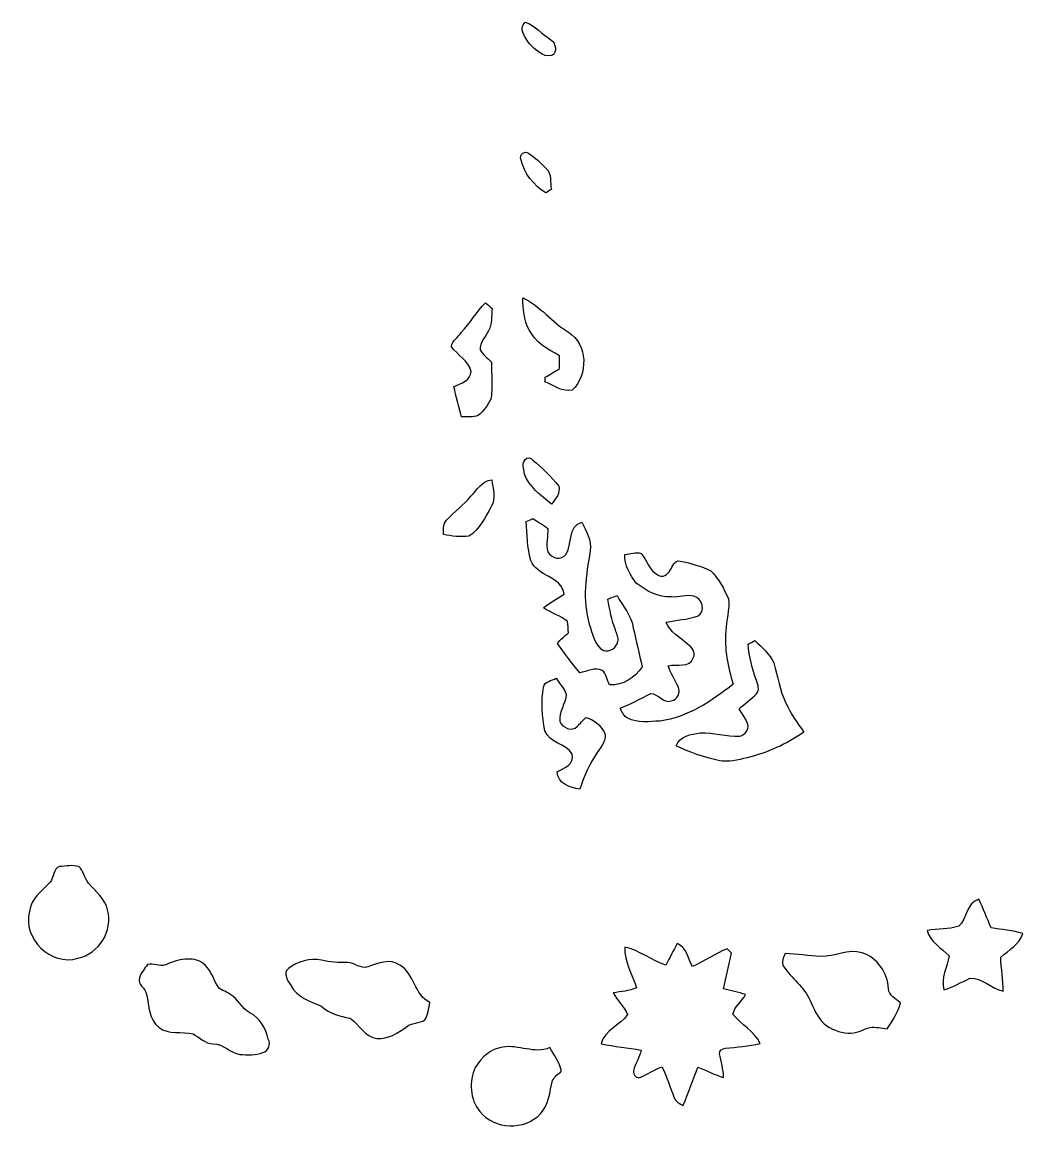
# Model space of a CAD drawing. Header units: centimetres. Extents: x -13.2 to 11.2, y -16.6 to 15.8.
# Drawn here: x -13.25 to 11.23, y -16.62 to 10.5 of the extents above; entities that cross this region are included whole.
import ezdxf

# ---------------------------------------------------------------- set-up
doc = ezdxf.new("R2010")
doc.units = ezdxf.units.CM
doc.header["$MEASUREMENT"] = 0
doc.layers.add('Camada 1', color=7, linetype='Continuous')

msp = doc.modelspace()

# ---------------------------------------------------------------- linework, layer by layer
at = {"layer": 'Camada 1'}
for points, knots in [([(-0.94615, 10.5029), (-1.11936, 10.3438), (-0.95003, 10.11696), (-0.83644, 9.9755), (-0.83644, 9.9755), (-0.69427, 9.83086), (-0.52423, 9.6333), (-0.29492, 9.68904), (-0.29492, 9.68904), (-0.14993, 9.76489), (-0.19367, 9.99031), (-0.31609, 10.0711), (-0.31609, 10.0711), (-0.52952, 10.20586), (-0.70203, 10.42176), (-0.94615, 10.5029), (-0.94615, 10.5029), (-0.94615, 10.5029), (-0.94615, 10.5029), (-0.94615, 10.5029)], [0, 0, 0, 0, 0.16666667, 0.16666667, 0.16666667, 0.16666667, 0.33333333, 0.33333333, 0.33333333, 0.33333333, 0.5, 0.5, 0.5, 0.5, 0.66666667, 0.66666667, 0.66666667, 0.66666667, 1, 1, 1, 1]), ([(-1.04916, 7.14975), (-0.97472, 6.80544), (-0.73977, 6.51157), (-0.44485, 6.32495), (-0.44485, 6.32495), (-0.39864, 6.35423), (-0.35172, 6.38281), (-0.3048, 6.41138), (-0.3048, 6.41138), (-0.34114, 6.58001), (-0.29104, 6.79309), (-0.42968, 6.92397), (-0.42968, 6.92397), (-0.56797, 7.05591), (-0.70062, 7.19949), (-0.86501, 7.29897), (-0.86501, 7.29897), (-0.96238, 7.36565), (-1.09044, 7.25699), (-1.04916, 7.14975), (-1.04916, 7.14975), (-1.04916, 7.14975), (-1.04916, 7.14975), (-1.04916, 7.14975)], [0, 0, 0, 0, 0.14285714, 0.14285714, 0.14285714, 0.14285714, 0.28571429, 0.28571429, 0.28571429, 0.28571429, 0.42857143, 0.42857143, 0.42857143, 0.42857143, 0.57142857, 0.57142857, 0.57142857, 0.57142857, 0.71428571, 0.71428571, 0.71428571, 0.71428571, 1, 1, 1, 1]), ([(-2.50825, 2.91359), (-2.58057, 2.79576), (-2.73791, 2.71004), (-2.75167, 2.56293), (-2.75167, 2.56293), (-2.60032, 2.35832), (-2.3301, 2.22321), (-2.27118, 1.95721), (-2.27118, 1.95721), (-2.27506, 1.73179), (-2.51919, 1.6637), (-2.68887, 1.59067), (-2.68887, 1.59067), (-2.63701, 1.34161), (-2.57246, 1.09537), (-2.50261, 0.85055), (-2.50261, 0.85055), (-2.36784, 0.85372), (-2.22462, 0.82903), (-2.09691, 0.88159), (-2.09691, 0.88159), (-1.94945, 0.98037), (-1.86478, 1.1497), (-1.78117, 1.29999), (-1.78117, 1.29999), (-1.7466, 1.5942), (-1.76777, 1.89195), (-1.7713, 2.18722), (-1.7713, 2.18722), (-1.86408, 2.28741), (-1.98579, 2.36573), (-2.04823, 2.4892), (-2.04823, 2.4892), (-2.05775, 2.67406), (-1.92052, 2.8007), (-1.84185, 2.95028), (-1.84185, 2.95028), (-1.75189, 3.11785), (-1.77588, 3.31717), (-1.75295, 3.4992), (-1.75295, 3.4992), (-1.80869, 3.54471), (-1.86443, 3.59057), (-1.91946, 3.63608), (-1.91946, 3.63608), (-2.13995, 3.41595), (-2.2927, 3.13866), (-2.50825, 2.91359), (-2.50825, 2.91359), (-2.50825, 2.91359), (-2.50825, 2.91359), (-2.50825, 2.91359)], [0, 0, 0, 0, 0.07142857, 0.07142857, 0.07142857, 0.07142857, 0.14285714, 0.14285714, 0.14285714, 0.14285714, 0.21428571, 0.21428571, 0.21428571, 0.21428571, 0.28571429, 0.28571429, 0.28571429, 0.28571429, 0.35714286, 0.35714286, 0.35714286, 0.35714286, 0.42857143, 0.42857143, 0.42857143, 0.42857143, 0.5, 0.5, 0.5, 0.5, 0.57142857, 0.57142857, 0.57142857, 0.57142857, 0.64285714, 0.64285714, 0.64285714, 0.64285714, 0.71428571, 0.71428571, 0.71428571, 0.71428571, 0.78571429, 0.78571429, 0.78571429, 0.78571429, 0.85714286, 0.85714286, 0.85714286, 0.85714286, 1, 1, 1, 1]), ([(-1.0033, 3.75638), (-0.99483, 3.4925), (-0.98637, 3.21345), (-0.84772, 2.97956), (-0.84772, 2.97956), (-0.70379, 2.66912), (-0.39158, 2.50014), (-0.10654, 2.34244), (-0.10654, 2.34244), (-0.10548, 2.23661), (-0.10936, 2.13536), (-0.10619, 2.02777), (-0.10619, 2.02777), (-0.22225, 1.95615), (-0.33972, 1.88666), (-0.45579, 1.81575), (-0.45579, 1.81575), (-0.45755, 1.78752), (-0.46037, 1.73143), (-0.46179, 1.70356), (-0.46179, 1.70356), (-0.254, 1.61749), (-0.0314, 1.44427), (0.20602, 1.50248), (0.20602, 1.50248), (0.59055, 1.86761), (0.59725, 2.62784), (0.11077, 2.91641), (0.11077, 2.91641), (-0.2854, 3.16477), (-0.57609, 3.55776), (-1.0033, 3.75638), (-1.0033, 3.75638), (-1.0033, 3.75638), (-1.0033, 3.75638), (-1.0033, 3.75638)], [0, 0, 0, 0, 0.1, 0.1, 0.1, 0.1, 0.2, 0.2, 0.2, 0.2, 0.3, 0.3, 0.3, 0.3, 0.4, 0.4, 0.4, 0.4, 0.5, 0.5, 0.5, 0.5, 0.6, 0.6, 0.6, 0.6, 0.7, 0.7, 0.7, 0.7, 0.8, 0.8, 0.8, 0.8, 1, 1, 1, 1]), ([(-0.9465, -0.19967), (-1.03046, -0.28751), (-0.97402, -0.43004), (-0.97049, -0.53128), (-0.97049, -0.53128), (-0.85478, -0.85901), (-0.56444, -1.07527), (-0.30304, -1.28587), (-0.30304, -1.28587), (-0.20179, -1.16664), (-0.07973, -1.0093), (-0.12418, -0.84561), (-0.12418, -0.84561), (-0.30797, -0.61031), (-0.53093, -0.40534), (-0.75565, -0.2099), (-0.75565, -0.2099), (-0.79798, -0.15346), (-0.90487, -0.13335), (-0.9465, -0.19967), (-0.9465, -0.19967), (-0.9465, -0.19967), (-0.9465, -0.19967), (-0.9465, -0.19967)], [0, 0, 0, 0, 0.14285714, 0.14285714, 0.14285714, 0.14285714, 0.28571429, 0.28571429, 0.28571429, 0.28571429, 0.42857143, 0.42857143, 0.42857143, 0.42857143, 0.57142857, 0.57142857, 0.57142857, 0.57142857, 0.71428571, 0.71428571, 0.71428571, 0.71428571, 1, 1, 1, 1]), ([(-2.27224, -1.09643), (-2.45322, -1.30422), (-2.673, -1.4732), (-2.86103, -1.67393), (-2.86103, -1.67393), (-2.95839, -1.76777), (-2.94675, -1.91135), (-2.94711, -2.03482), (-2.94711, -2.03482), (-2.74038, -2.06481), (-2.52801, -2.10679), (-2.32057, -2.06939), (-2.32057, -2.06939), (-2.05493, -1.91135), (-1.9244, -1.60408), (-1.77518, -1.34585), (-1.77518, -1.34585), (-1.6577, -1.14476), (-1.73814, -0.90664), (-1.76177, -0.69356), (-1.76177, -0.69356), (-2.00554, -0.71967), (-2.12125, -0.93804), (-2.27224, -1.09643), (-2.27224, -1.09643), (-2.27224, -1.09643), (-2.27224, -1.09643), (-2.27224, -1.09643)], [0, 0, 0, 0, 0.125, 0.125, 0.125, 0.125, 0.25, 0.25, 0.25, 0.25, 0.375, 0.375, 0.375, 0.375, 0.5, 0.5, 0.5, 0.5, 0.625, 0.625, 0.625, 0.625, 0.75, 0.75, 0.75, 0.75, 1, 1, 1, 1]), ([(-0.76024, -1.64324), (-0.81456, -1.66652), (-0.86854, -1.68981), (-0.92251, -1.71344), (-0.92251, -1.71344), (-0.90135, -2.03129), (-0.895, -2.35514), (-0.80998, -2.66453), (-0.80998, -2.66453), (-0.66146, -3.06035), (-0.05786, -3.048), (0.01023, -3.49356), (0.01023, -3.49356), (-0.15946, -3.60433), (-0.34466, -3.69358), (-0.49883, -3.82729), (-0.49883, -3.82729), (-0.31044, -3.94935), (-0.08996, -4.01955), (0.0889, -4.15607), (0.0889, -4.15607), (0.11218, -4.24921), (0.10195, -4.34093), (0.11395, -4.43759), (0.11395, -4.43759), (0.01411, -4.5145), (-0.0762, -4.60234), (-0.1584, -4.69794), (-0.1584, -4.69794), (0.02046, -4.94101), (0.19967, -5.18336), (0.38982, -5.41796), (0.38982, -5.41796), (0.56656, -5.38868), (0.76165, -5.26274), (0.9398, -5.35764), (0.9398, -5.35764), (1.04704, -5.4416), (1.05057, -5.59929), (1.12042, -5.70971), (1.12042, -5.70971), (1.44357, -5.7337), (1.74202, -5.53438), (1.91452, -5.27085), (1.91452, -5.27085), (1.8475, -4.95265), (1.76601, -4.63797), (1.69792, -4.32012), (1.69792, -4.32012), (1.65876, -4.01673), (1.4411, -3.7846), (1.30034, -3.52637), (1.30034, -3.52637), (1.2259, -3.55282), (1.15252, -3.5814), (1.0795, -3.61209), (1.0795, -3.61209), (1.12183, -3.8668), (1.16417, -4.12574), (1.26189, -4.36704), (1.26189, -4.36704), (1.29152, -4.45841), (1.34126, -4.55366), (1.3208, -4.65243), (1.3208, -4.65243), (1.29328, -4.80589), (1.11407, -4.91561), (0.96661, -4.87116), (0.96661, -4.87116), (0.74013, -4.74239), (0.6985, -4.44994), (0.6223, -4.22769), (0.6223, -4.22769), (0.44767, -3.63961), (0.5401, -3.02225), (0.64629, -2.43064), (0.64629, -2.43064), (0.68686, -2.17417), (0.54151, -1.94874), (0.44062, -1.72755), (0.44062, -1.72755), (0.09525, -1.83762), (0.20814, -2.25672), (0.05609, -2.51001), (0.05609, -2.51001), (-0.04516, -2.67617), (-0.31856, -2.61973), (-0.38947, -2.45322), (-0.38947, -2.45322), (-0.45579, -2.27224), (-0.38241, -2.07151), (-0.39052, -1.88524), (-0.39052, -1.88524), (-0.508, -1.79634), (-0.63394, -1.71838), (-0.76024, -1.64324), (-0.76024, -1.64324), (-0.76024, -1.64324), (-0.76024, -1.64324), (-0.76024, -1.64324)], [0, 0, 0, 0, 0.03846154, 0.03846154, 0.03846154, 0.03846154, 0.07692308, 0.07692308, 0.07692308, 0.07692308, 0.11538462, 0.11538462, 0.11538462, 0.11538462, 0.15384615, 0.15384615, 0.15384615, 0.15384615, 0.19230769, 0.19230769, 0.19230769, 0.19230769, 0.23076923, 0.23076923, 0.23076923, 0.23076923, 0.26923077, 0.26923077, 0.26923077, 0.26923077, 0.30769231, 0.30769231, 0.30769231, 0.30769231, 0.34615385, 0.34615385, 0.34615385, 0.34615385, 0.38461538, 0.38461538, 0.38461538, 0.38461538, 0.42307692, 0.42307692, 0.42307692, 0.42307692, 0.46153846, 0.46153846, 0.46153846, 0.46153846, 0.5, 0.5, 0.5, 0.5, 0.53846154, 0.53846154, 0.53846154, 0.53846154, 0.57692308, 0.57692308, 0.57692308, 0.57692308, 0.61538462, 0.61538462, 0.61538462, 0.61538462, 0.65384615, 0.65384615, 0.65384615, 0.65384615, 0.69230769, 0.69230769, 0.69230769, 0.69230769, 0.73076923, 0.73076923, 0.73076923, 0.73076923, 0.76923077, 0.76923077, 0.76923077, 0.76923077, 0.80769231, 0.80769231, 0.80769231, 0.80769231, 0.84615385, 0.84615385, 0.84615385, 0.84615385, 0.88461538, 0.88461538, 0.88461538, 0.88461538, 0.92307692, 0.92307692, 0.92307692, 0.92307692, 1, 1, 1, 1]), ([(1.49119, -2.51954), (1.4799, -2.77989), (1.61678, -3.02119), (1.772, -3.2198), (1.772, -3.2198), (2.01577, -3.4103), (2.30928, -3.57964), (2.63102, -3.56023), (2.63102, -3.56023), (2.81411, -3.57223), (2.99826, -3.49814), (3.17959, -3.53977), (3.17959, -3.53977), (3.38667, -3.58634), (3.48227, -3.92606), (3.26849, -4.02555), (3.26849, -4.02555), (3.02613, -4.12256), (2.75449, -4.11268), (2.50296, -4.17654), (2.50296, -4.17654), (2.5908, -4.42736), (2.84515, -4.54484), (3.02824, -4.71734), (3.02824, -4.71734), (3.12737, -4.78966), (3.24273, -4.90714), (3.16265, -5.04825), (3.16265, -5.04825), (3.08927, -5.30931), (2.74426, -5.18936), (2.55129, -5.24157), (2.55129, -5.24157), (2.61126, -5.42149), (2.71321, -5.582), (2.79541, -5.75239), (2.79541, -5.75239), (2.86914, -5.89562), (2.77671, -6.07554), (2.62502, -6.10447), (2.62502, -6.10447), (2.42923, -6.16409), (2.30611, -5.91926), (2.12443, -5.92314), (2.12443, -5.92314), (1.87678, -6.04202), (1.63936, -6.1856), (1.37971, -6.2805), (1.37971, -6.2805), (1.42487, -6.37293), (1.4672, -6.47912), (1.56563, -6.52745), (1.56563, -6.52745), (1.80657, -6.6488), (2.08915, -6.60647), (2.34809, -6.59553), (2.34809, -6.59553), (3.03036, -6.50663), (3.61209, -6.10835), (4.13949, -5.69313), (4.13949, -5.69313), (4.01426, -5.27226), (3.9176, -4.83588), (3.96275, -4.39349), (3.96275, -4.39349), (3.96628, -4.12962), (4.06329, -3.87174), (4.02414, -3.60786), (4.02414, -3.60786), (3.9183, -3.35915), (3.78848, -3.10868), (3.59586, -2.91747), (3.59586, -2.91747), (3.3595, -2.80564), (3.10233, -2.73473), (2.84727, -2.68182), (2.84727, -2.68182), (2.70651, -2.64971), (2.66136, -2.81622), (2.59891, -2.90548), (2.59891, -2.90548), (2.54564, -3.01343), (2.4063, -3.10762), (2.2927, -3.01731), (2.2927, -3.01731), (2.08915, -2.90759), (2.03376, -2.66277), (1.88983, -2.49943), (1.88983, -2.49943), (1.76459, -2.43981), (1.62242, -2.5146), (1.49119, -2.51954), (1.49119, -2.51954), (1.49119, -2.51954), (1.49119, -2.51954), (1.49119, -2.51954)], [0, 0, 0, 0, 0.04, 0.04, 0.04, 0.04, 0.08, 0.08, 0.08, 0.08, 0.12, 0.12, 0.12, 0.12, 0.16, 0.16, 0.16, 0.16, 0.2, 0.2, 0.2, 0.2, 0.24, 0.24, 0.24, 0.24, 0.28, 0.28, 0.28, 0.28, 0.32, 0.32, 0.32, 0.32, 0.36, 0.36, 0.36, 0.36, 0.4, 0.4, 0.4, 0.4, 0.44, 0.44, 0.44, 0.44, 0.48, 0.48, 0.48, 0.48, 0.52, 0.52, 0.52, 0.52, 0.56, 0.56, 0.56, 0.56, 0.6, 0.6, 0.6, 0.6, 0.64, 0.64, 0.64, 0.64, 0.68, 0.68, 0.68, 0.68, 0.72, 0.72, 0.72, 0.72, 0.76, 0.76, 0.76, 0.76, 0.8, 0.8, 0.8, 0.8, 0.84, 0.84, 0.84, 0.84, 0.88, 0.88, 0.88, 0.88, 0.92, 0.92, 0.92, 0.92, 1, 1, 1, 1]), ([(4.50709, -4.71629), (4.53425, -5.01897), (4.60163, -5.31918), (4.71593, -5.60176), (4.71593, -5.60176), (4.74698, -5.70442), (4.79566, -5.83988), (4.70958, -5.92702), (4.70958, -5.92702), (4.57941, -6.06107), (4.42489, -6.16902), (4.28766, -6.29567), (4.28766, -6.29567), (4.35081, -6.40221), (4.42313, -6.50452), (4.47816, -6.6167), (4.47816, -6.6167), (4.55612, -6.75217), (4.45347, -6.94231), (4.30071, -6.96172), (4.30071, -6.96172), (3.97369, -6.98782), (3.65831, -6.86576), (3.33234, -6.88657), (3.33234, -6.88657), (3.1115, -6.91797), (2.83139, -6.9596), (2.74884, -7.20302), (2.74884, -7.20302), (3.07657, -7.36812), (3.42935, -7.47712), (3.78601, -7.55967), (3.78601, -7.55967), (4.01779, -7.60624), (4.25556, -7.55227), (4.47992, -7.4937), (4.47992, -7.4937), (4.97417, -7.36953), (5.45077, -7.16492), (5.86669, -6.86823), (5.86669, -6.86823), (5.71782, -6.63363), (5.5432, -6.4135), (5.43278, -6.15668), (5.43278, -6.15668), (5.27967, -5.84729), (5.23311, -5.50227), (5.13609, -5.1749), (5.13609, -5.1749), (5.02955, -4.95688), (4.84646, -4.78614), (4.66866, -4.62492), (4.66866, -4.62492), (4.61469, -4.65526), (4.56071, -4.68559), (4.50709, -4.71629), (4.50709, -4.71629), (4.50709, -4.71629), (4.50709, -4.71629), (4.50709, -4.71629)], [0, 0, 0, 0, 0.0625, 0.0625, 0.0625, 0.0625, 0.125, 0.125, 0.125, 0.125, 0.1875, 0.1875, 0.1875, 0.1875, 0.25, 0.25, 0.25, 0.25, 0.3125, 0.3125, 0.3125, 0.3125, 0.375, 0.375, 0.375, 0.375, 0.4375, 0.4375, 0.4375, 0.4375, 0.5, 0.5, 0.5, 0.5, 0.5625, 0.5625, 0.5625, 0.5625, 0.625, 0.625, 0.625, 0.625, 0.6875, 0.6875, 0.6875, 0.6875, 0.75, 0.75, 0.75, 0.75, 0.8125, 0.8125, 0.8125, 0.8125, 0.875, 0.875, 0.875, 0.875, 1, 1, 1, 1]), ([(-0.49565, -5.76545), (-0.55739, -6.11681), (-0.53869, -6.48335), (-0.46179, -6.83119), (-0.46179, -6.83119), (-0.35983, -7.13422), (0.05362, -7.14269), (0.20285, -7.40234), (0.20285, -7.40234), (0.26952, -7.65104), (0.00811, -7.74912), (-0.16334, -7.83378), (-0.16334, -7.83378), (-0.16051, -8.13505), (0.15557, -8.21408), (0.387, -8.26382), (0.387, -8.26382), (0.49883, -7.94879), (0.62971, -7.63905), (0.8188, -7.36141), (0.8188, -7.36141), (0.90417, -7.2136), (1.07668, -7.05238), (0.98707, -6.86223), (0.98707, -6.86223), (0.89464, -6.69431), (0.72919, -6.54932), (0.53904, -6.51087), (0.53904, -6.51087), (0.45932, -6.57507), (0.39723, -6.65797), (0.32456, -6.72959), (0.32456, -6.72959), (0.20532, -6.86435), (-0.04445, -6.75993), (-0.09454, -6.60435), (-0.09454, -6.60435), (-0.127, -6.36975), (0.04198, -6.17502), (0.05715, -5.9496), (0.05715, -5.9496), (0.01482, -5.79543), (-0.10724, -5.67902), (-0.18838, -5.54637), (-0.18838, -5.54637), (-0.28363, -5.6067), (-0.47766, -5.62081), (-0.49565, -5.76545)], [0, 0, 0, 0, 0.07692308, 0.07692308, 0.07692308, 0.07692308, 0.15384615, 0.15384615, 0.15384615, 0.15384615, 0.23076923, 0.23076923, 0.23076923, 0.23076923, 0.30769231, 0.30769231, 0.30769231, 0.30769231, 0.38461538, 0.38461538, 0.38461538, 0.38461538, 0.46153846, 0.46153846, 0.46153846, 0.46153846, 0.53846154, 0.53846154, 0.53846154, 0.53846154, 0.61538462, 0.61538462, 0.61538462, 0.61538462, 0.69230769, 0.69230769, 0.69230769, 0.69230769, 0.76923077, 0.76923077, 0.76923077, 0.76923077, 0.84615385, 0.84615385, 0.84615385, 0.84615385, 1, 1, 1, 1]), ([(-12.33452, -10.15541), (-12.18, -10.14342), (-12.01667, -10.11167), (-11.86392, -10.154), (-11.86392, -10.154), (-11.74115, -10.25631), (-11.7348, -10.4401), (-11.62826, -10.55758), (-11.62826, -10.55758), (-11.45822, -10.76184), (-11.21869, -10.9414), (-11.16012, -11.2148), (-11.16012, -11.2148), (-11.02113, -11.7228), (-11.37179, -12.29148), (-11.88896, -12.39802), (-11.88896, -12.39802), (-12.54372, -12.59663), (-13.24963, -11.9186), (-13.06936, -11.25149), (-13.06936, -11.25149), (-13.03478, -10.94211), (-12.76526, -10.74385), (-12.56312, -10.53641), (-12.56312, -10.53641), (-12.47422, -10.42564), (-12.49468, -10.20657), (-12.33452, -10.15541)], [0, 0, 0, 0, 0.125, 0.125, 0.125, 0.125, 0.25, 0.25, 0.25, 0.25, 0.375, 0.375, 0.375, 0.375, 0.5, 0.5, 0.5, 0.5, 0.625, 0.625, 0.625, 0.625, 0.75, 0.75, 0.75, 0.75, 1, 1, 1, 1]), ([(9.65835, -11.61591), (9.87002, -11.42859), (9.84497, -11.04335), (10.14977, -10.95269), (10.14977, -10.95269), (10.26301, -11.18059), (10.34944, -11.41977), (10.44857, -11.65437), (10.44857, -11.65437), (10.70751, -11.69917), (10.97527, -11.7101), (11.22645, -11.79548), (11.22645, -11.79548), (11.1439, -12.06288), (10.87755, -12.19553), (10.68634, -12.37509), (10.68634, -12.37509), (10.6941, -12.65308), (10.75055, -12.92789), (10.7442, -13.20659), (10.7442, -13.20659), (10.45739, -13.13991), (10.23232, -12.87145), (9.93246, -12.88768), (9.93246, -12.88768), (9.72009, -12.98187), (9.52218, -13.1124), (9.29322, -13.16708), (9.29322, -13.16708), (9.22126, -12.8838), (9.37048, -12.61357), (9.42693, -12.34158), (9.42693, -12.34158), (9.23713, -12.14402), (8.95456, -12.00644), (8.88577, -11.71928), (8.88577, -11.71928), (9.13977, -11.6646), (9.4114, -11.69846), (9.65835, -11.61591)], [0, 0, 0, 0, 0.09090909, 0.09090909, 0.09090909, 0.09090909, 0.18181818, 0.18181818, 0.18181818, 0.18181818, 0.27272727, 0.27272727, 0.27272727, 0.27272727, 0.36363636, 0.36363636, 0.36363636, 0.36363636, 0.45454545, 0.45454545, 0.45454545, 0.45454545, 0.54545455, 0.54545455, 0.54545455, 0.54545455, 0.63636364, 0.63636364, 0.63636364, 0.63636364, 0.72727273, 0.72727273, 0.72727273, 0.72727273, 0.81818182, 0.81818182, 0.81818182, 0.81818182, 1, 1, 1, 1]), ([(2.7746, -12.04136), (3.01519, -12.13167), (3.03636, -12.40613), (3.14431, -12.60263), (3.14431, -12.60263), (3.43994, -12.47916), (3.69641, -12.27737), (3.99768, -12.16483), (3.99768, -12.16483), (4.03049, -12.20117), (4.06365, -12.23751), (4.09751, -12.27384), (4.09751, -12.27384), (4.03542, -12.56594), (3.96205, -12.85557), (3.90384, -13.14908), (3.90384, -13.14908), (4.08234, -13.19777), (4.26544, -13.23058), (4.44324, -13.28455), (4.44324, -13.28455), (4.35927, -13.4553), (4.16842, -13.57877), (4.13561, -13.7675), (4.13561, -13.7675), (4.3367, -14.01833), (4.65914, -14.18025), (4.80236, -14.48364), (4.80236, -14.48364), (4.52473, -14.55314), (4.23757, -14.5676), (3.95464, -14.60112), (3.95464, -14.60112), (3.88796, -14.61664), (3.78354, -14.64345), (3.80894, -14.73306), (3.80894, -14.73306), (3.84775, -14.92567), (3.8989, -15.11653), (3.90842, -15.31443), (3.90842, -15.31443), (3.68864, -15.25587), (3.49003, -15.14404), (3.28083, -15.05938), (3.28083, -15.05938), (3.14995, -15.37158), (3.05188, -15.69614), (2.91359, -16.00553), (2.91359, -16.00553), (2.83245, -15.95367), (2.73367, -15.90781), (2.69875, -15.81044), (2.69875, -15.81044), (2.5968, -15.55926), (2.52695, -15.29468), (2.39642, -15.0555), (2.39642, -15.0555), (2.21721, -15.11935), (2.05952, -15.22836), (1.88595, -15.3042), (1.88595, -15.3042), (1.79035, -15.35359), (1.67993, -15.25587), (1.70356, -15.15463), (1.70356, -15.15463), (1.7466, -14.97859), (1.84785, -14.82231), (1.8923, -14.64627), (1.8923, -14.64627), (1.56739, -14.58101), (1.23472, -14.56337), (0.91193, -14.4914), (0.91193, -14.4914), (0.99695, -14.14745), (1.38077, -14.04867), (1.55575, -13.77244), (1.55575, -13.77244), (1.47884, -13.57524), (1.30528, -13.43025), (1.20403, -13.24469), (1.20403, -13.24469), (1.397, -13.20941), (1.59773, -13.20306), (1.78012, -13.12333), (1.78012, -13.12333), (1.66793, -12.79595), (1.47461, -12.48692), (1.4919, -12.12815), (1.4919, -12.12815), (1.85561, -12.20047), (2.14101, -12.45799), (2.49273, -12.56418), (2.49273, -12.56418), (2.58692, -12.38991), (2.67899, -12.21458), (2.7746, -12.04136)], [0, 0, 0, 0, 0.04, 0.04, 0.04, 0.04, 0.08, 0.08, 0.08, 0.08, 0.12, 0.12, 0.12, 0.12, 0.16, 0.16, 0.16, 0.16, 0.2, 0.2, 0.2, 0.2, 0.24, 0.24, 0.24, 0.24, 0.28, 0.28, 0.28, 0.28, 0.32, 0.32, 0.32, 0.32, 0.36, 0.36, 0.36, 0.36, 0.4, 0.4, 0.4, 0.4, 0.44, 0.44, 0.44, 0.44, 0.48, 0.48, 0.48, 0.48, 0.52, 0.52, 0.52, 0.52, 0.56, 0.56, 0.56, 0.56, 0.6, 0.6, 0.6, 0.6, 0.64, 0.64, 0.64, 0.64, 0.68, 0.68, 0.68, 0.68, 0.72, 0.72, 0.72, 0.72, 0.76, 0.76, 0.76, 0.76, 0.8, 0.8, 0.8, 0.8, 0.84, 0.84, 0.84, 0.84, 0.88, 0.88, 0.88, 0.88, 0.92, 0.92, 0.92, 0.92, 1, 1, 1, 1]), ([(6.28191, -12.35392), (6.62411, -12.36698), (6.95431, -12.15496), (7.2965, -12.26749), (7.2965, -12.26749), (7.67574, -12.3825), (7.91527, -12.75927), (7.94067, -13.14344), (7.94067, -13.14344), (7.94879, -13.31313), (8.11989, -13.38721), (8.23101, -13.48775), (8.23101, -13.48775), (8.17527, -13.72447), (8.04404, -13.93013), (7.90716, -14.12734), (7.90716, -14.12734), (7.76958, -14.10617), (7.62917, -14.07548), (7.48947, -14.08888), (7.48947, -14.08888), (7.31202, -14.14639), (7.14445, -14.24481), (6.95007, -14.23423), (6.95007, -14.23423), (6.74123, -14.21024), (6.53097, -14.14145), (6.36905, -14.00457), (6.36905, -14.00457), (6.20219, -13.84723), (6.11434, -13.63204), (6.02086, -13.42813), (6.02086, -13.42813), (5.88222, -13.09793), (5.57001, -12.88944), (5.37351, -12.59946), (5.37351, -12.59946), (5.30013, -12.4975), (5.38021, -12.38109), (5.41408, -12.2809), (5.41408, -12.2809), (5.70371, -12.29642), (5.99158, -12.34017), (6.28191, -12.35392)], [0, 0, 0, 0, 0.08333333, 0.08333333, 0.08333333, 0.08333333, 0.16666667, 0.16666667, 0.16666667, 0.16666667, 0.25, 0.25, 0.25, 0.25, 0.33333333, 0.33333333, 0.33333333, 0.33333333, 0.41666667, 0.41666667, 0.41666667, 0.41666667, 0.5, 0.5, 0.5, 0.5, 0.58333333, 0.58333333, 0.58333333, 0.58333333, 0.66666667, 0.66666667, 0.66666667, 0.66666667, 0.75, 0.75, 0.75, 0.75, 0.83333333, 0.83333333, 0.83333333, 0.83333333, 1, 1, 1, 1]), ([(-9.26289, -12.42166), (-9.11401, -12.40649), (-8.95279, -12.42589), (-8.83003, -12.51902), (-8.83003, -12.51902), (-8.64905, -12.6492), (-8.58273, -12.8711), (-8.48254, -13.06054), (-8.48254, -13.06054), (-8.42363, -13.18225), (-8.26594, -13.19918), (-8.16751, -13.27891), (-8.16751, -13.27891), (-7.96643, -13.3865), (-7.88564, -13.62851), (-7.68138, -13.73328), (-7.68138, -13.73328), (-7.43691, -13.85958), (-7.2838, -14.11076), (-7.2323, -14.37605), (-7.2323, -14.37605), (-7.15292, -14.50093), (-7.23547, -14.66038), (-7.36071, -14.70589), (-7.36071, -14.70589), (-7.54168, -14.76587), (-7.73783, -14.7708), (-7.9255, -14.74999), (-7.9255, -14.74999), (-8.16222, -14.71224), (-8.32767, -14.49634), (-8.57462, -14.48823), (-8.57462, -14.48823), (-8.77499, -14.48964), (-8.90693, -14.33724), (-9.06886, -14.2501), (-9.06886, -14.2501), (-9.34367, -14.17496), (-9.67034, -14.28397), (-9.906, -14.08677), (-9.906, -14.08677), (-10.15718, -13.90015), (-10.13919, -13.55584), (-10.20868, -13.28349), (-10.20868, -13.28349), (-10.23338, -13.12968), (-10.42388, -13.0489), (-10.38331, -12.87498), (-10.38331, -12.87498), (-10.33992, -12.75503), (-10.25595, -12.65273), (-10.18258, -12.55148), (-10.18258, -12.55148), (-10.03935, -12.49962), (-9.89048, -12.62098), (-9.74725, -12.55924), (-9.74725, -12.55924), (-9.58991, -12.49997), (-9.43328, -12.43259), (-9.26289, -12.42166)], [0, 0, 0, 0, 0.0625, 0.0625, 0.0625, 0.0625, 0.125, 0.125, 0.125, 0.125, 0.1875, 0.1875, 0.1875, 0.1875, 0.25, 0.25, 0.25, 0.25, 0.3125, 0.3125, 0.3125, 0.3125, 0.375, 0.375, 0.375, 0.375, 0.4375, 0.4375, 0.4375, 0.4375, 0.5, 0.5, 0.5, 0.5, 0.5625, 0.5625, 0.5625, 0.5625, 0.625, 0.625, 0.625, 0.625, 0.6875, 0.6875, 0.6875, 0.6875, 0.75, 0.75, 0.75, 0.75, 0.8125, 0.8125, 0.8125, 0.8125, 0.875, 0.875, 0.875, 0.875, 1, 1, 1, 1]), ([(-6.73911, -12.64743), (-6.50945, -12.48339), (-6.21383, -12.38003), (-5.92984, -12.44741), (-5.92984, -12.44741), (-5.72135, -12.50033), (-5.5051, -12.50915), (-5.29096, -12.50068), (-5.29096, -12.50068), (-5.12163, -12.50456), (-4.9724, -12.67283), (-4.79848, -12.60969), (-4.79848, -12.60969), (-4.55401, -12.52643), (-4.24956, -12.39132), (-4.01249, -12.567), (-4.01249, -12.567), (-3.6509, -12.77832), (-3.65972, -13.29619), (-3.27519, -13.4814), (-3.27519, -13.4814), (-3.30835, -13.62287), (-3.31541, -13.78197), (-3.39831, -13.9065), (-3.39831, -13.9065), (-3.53519, -14.00069), (-3.73027, -13.96823), (-3.85974, -14.08324), (-3.85974, -14.08324), (-4.06365, -14.23882), (-4.30918, -14.37463), (-4.57376, -14.35982), (-4.57376, -14.35982), (-4.86375, -14.31854), (-5.00733, -14.02574), (-5.22287, -13.86311), (-5.22287, -13.86311), (-5.48569, -13.81795), (-5.74428, -13.74987), (-5.94254, -13.55901), (-5.94254, -13.55901), (-6.21877, -13.46553), (-6.52427, -13.34347), (-6.67314, -13.0743), (-6.67314, -13.0743), (-6.74793, -12.95576), (-6.88234, -12.7702), (-6.73911, -12.64743)], [0, 0, 0, 0, 0.07692308, 0.07692308, 0.07692308, 0.07692308, 0.15384615, 0.15384615, 0.15384615, 0.15384615, 0.23076923, 0.23076923, 0.23076923, 0.23076923, 0.30769231, 0.30769231, 0.30769231, 0.30769231, 0.38461538, 0.38461538, 0.38461538, 0.38461538, 0.46153846, 0.46153846, 0.46153846, 0.46153846, 0.53846154, 0.53846154, 0.53846154, 0.53846154, 0.61538462, 0.61538462, 0.61538462, 0.61538462, 0.69230769, 0.69230769, 0.69230769, 0.69230769, 0.76923077, 0.76923077, 0.76923077, 0.76923077, 0.84615385, 0.84615385, 0.84615385, 0.84615385, 1, 1, 1, 1]), ([(-1.49366, -14.57501), (-1.10737, -14.50199), (-0.72108, -14.7514), (-0.34643, -14.58454), (-0.34643, -14.58454), (-0.23319, -14.76516), (-0.11254, -14.94684), (-0.05468, -15.15498), (-0.05468, -15.15498), (-0.13123, -15.22942), (-0.23354, -15.28903), (-0.27552, -15.39169), (-0.27552, -15.39169), (-0.35242, -15.66298), (-0.35807, -15.99036), (-0.57362, -16.20061), (-0.57362, -16.20061), (-0.94968, -16.62042), (-1.70709, -16.59396), (-2.05352, -16.14734), (-2.05352, -16.14734), (-2.30258, -15.85136), (-2.32304, -15.4118), (-2.16535, -15.0682), (-2.16535, -15.0682), (-2.02459, -14.82055), (-1.78223, -14.61523), (-1.49366, -14.57501)], [0, 0, 0, 0, 0.125, 0.125, 0.125, 0.125, 0.25, 0.25, 0.25, 0.25, 0.375, 0.375, 0.375, 0.375, 0.5, 0.5, 0.5, 0.5, 0.625, 0.625, 0.625, 0.625, 0.75, 0.75, 0.75, 0.75, 1, 1, 1, 1])]:
    msp.add_open_spline(points, degree=3, knots=knots, dxfattribs=at)

doc.saveas('drawing.dxf')
